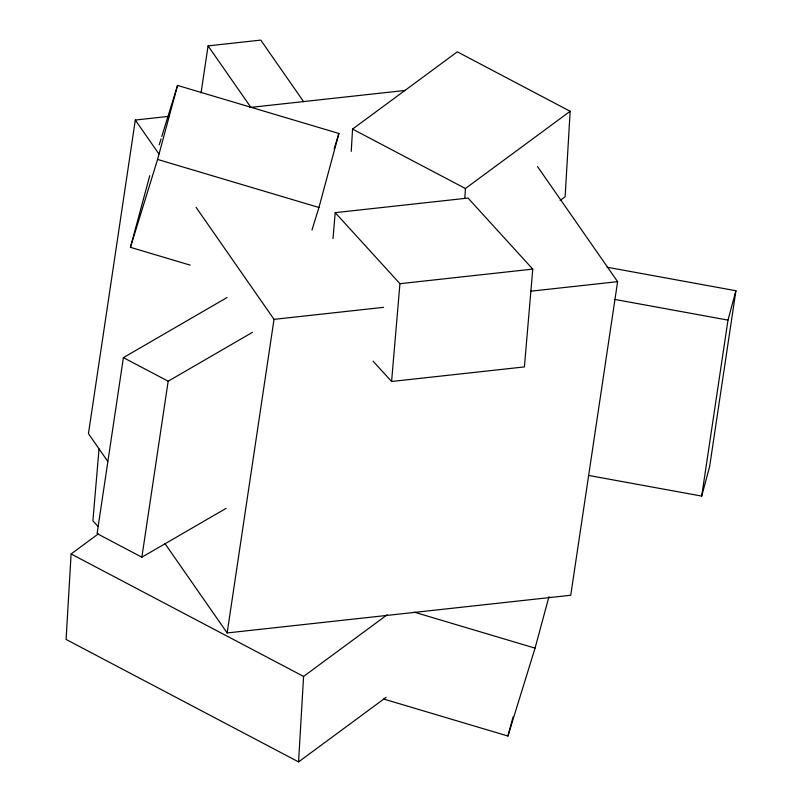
<?xml version="1.0" encoding="UTF-8"?>
<svg xmlns="http://www.w3.org/2000/svg" width="802" height="802" viewBox="0 0 802 802"><rect width="100%" height="100%" fill="white"/><g stroke="black" fill="none" stroke-linecap="round" stroke-linejoin="round"><path stroke-width="1.2" d="M98.305 533.911L71.107 553.971L66.085 639.445L298.565 761.9L386.193 697.279M298.565 761.9L303.587 676.427L387.186 614.783M351.246 151.377L352.559 129.082L457.31 51.829L570.152 111.277L565.129 196.741L560.097 200.46M464.829 198.435L465.411 188.52L570.152 111.277M99.027 449.03L92.892 520.829L97.934 526.363M332.99 238.645L335.206 212.65L468.037 198.074L532.759 269.111L524.408 366.915L391.587 381.481L373.09 361.191M391.587 381.481L399.937 283.687L335.206 212.65M168.931 116.35L135.317 120.039L88.451 433.631L107.749 461.371M227.096 297.512L123.398 357.632L97.102 533.611L141.864 557.2L226.124 508.348M201.041 92.972L208.079 45.884L260.77 40.1L303.667 101.744M141.864 557.2L168.169 381.211L252.419 332.369M537.53 166.595L617.61 281.662L570.743 595.254L227.156 632.948L274.023 319.356L196.089 207.367M588.768 475.466L701.69 496.087L727.995 320.108L735.915 290.745L607.034 267.206M735.915 290.745L709.61 466.724L701.69 496.087M190.194 265.131L130.425 247.327L149.753 175.698M130.425 247.327L157.583 159.438L177.553 85.423L338.915 133.473L318.945 207.487L311.968 230.054M383.607 699.013L507.917 736.035L513.1 716.828M507.917 736.035L535.064 648.136L548.999 596.518M159.207 144.811L161.042 138.866M161.773 136.49L177.553 85.423M334.143 148.911L338.915 133.473M249.843 107.478L405.451 90.405M399.937 283.687L532.759 269.111M274.023 319.356L383.577 307.336M530.473 291.226L617.61 281.662M615.064 299.477L727.995 320.108M157.583 159.438L318.945 207.487M414.343 612.187L535.064 648.136M352.559 129.082L465.411 188.52M123.398 357.632L168.169 381.211M71.107 553.971L303.587 676.427M208.079 45.884L250.976 107.518M135.317 120.039L158.906 153.944M164.951 543.566L227.156 632.948"/></g></svg>
